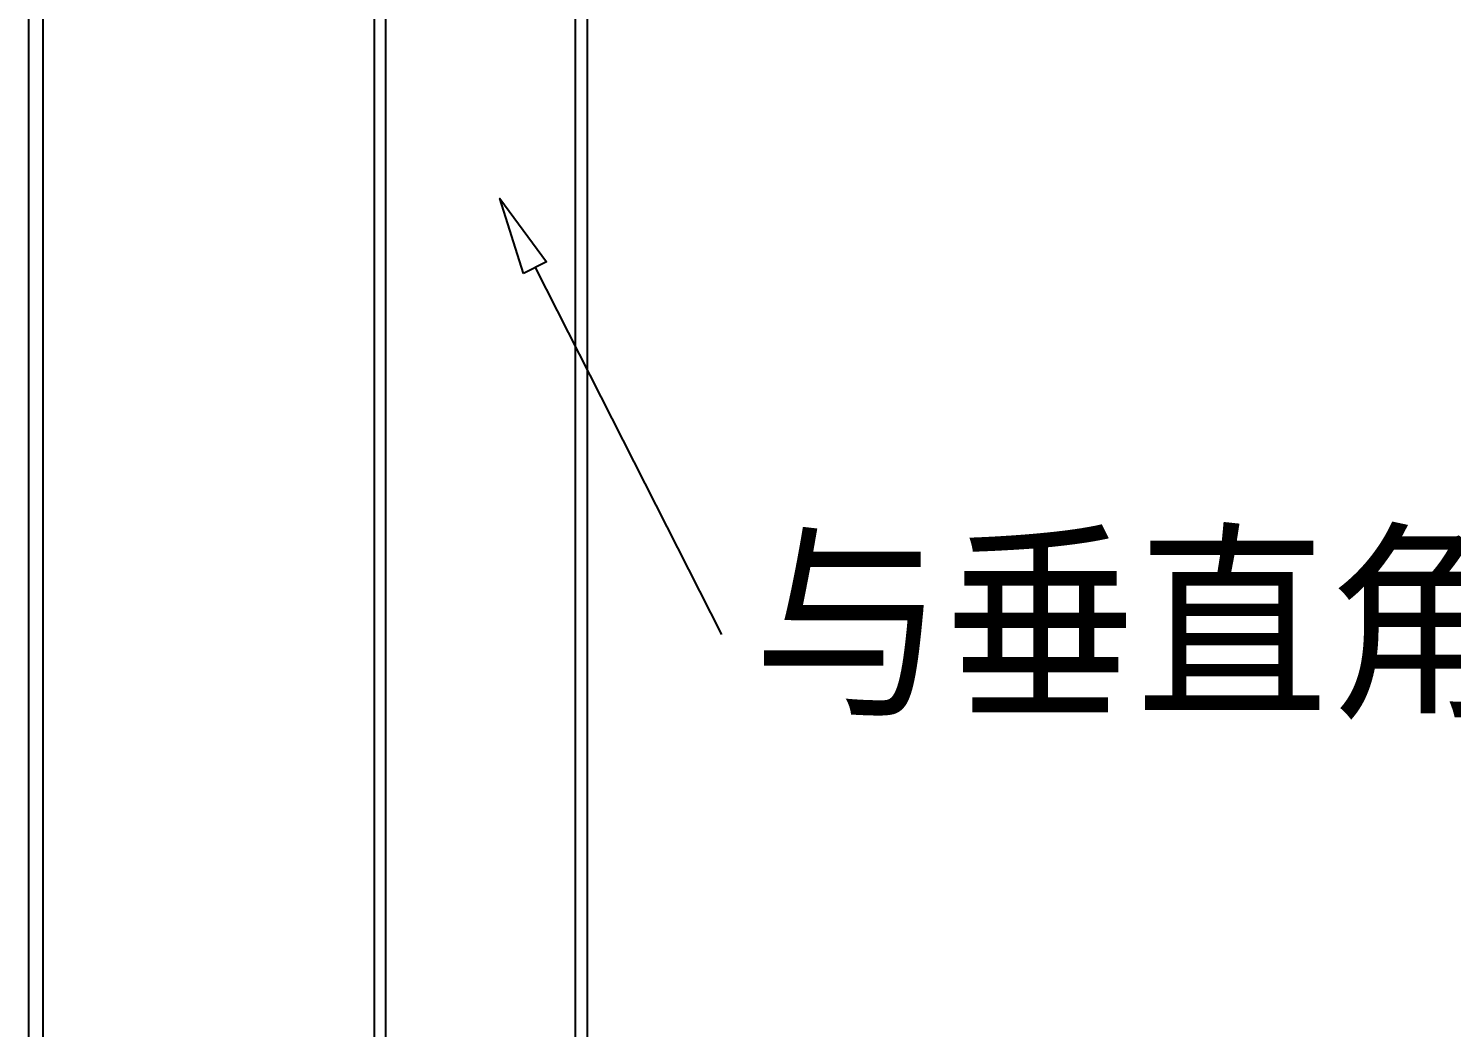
# Model space of a CAD drawing. Extents: x 185245 to 1992634, y -19957 to 755165.
# Drawn here: x 1880446 to 1881814, y 566238 to 567198 of the extents above; entities that cross this region are included whole.
import ezdxf

# ---------------------------------------------------------------- set-up
doc = ezdxf.new("R2010")
doc.units = 0
doc.header["$LTSCALE"] = 1000
doc.header["$MEASUREMENT"] = 0
doc.styles.add('_TEL_DIM', font='SIMPLEX', dxfattribs={"width": 0.8, "height": 3.5, "bigfont": 'HZTXT'})

msp = doc.modelspace()

# ---------------------------------------------------------------- linework, layer by layer
at = {"color": 0, "linetype": 'Continuous'}
for p, q in [((1880778.473681962, 568698.4543746042), (1880778.473681962, 565832.0206845503)), ((1880983.499306953, 565832.0206845503), (1880983.499306953, 568698.4543746042)), ((1880789.863994464, 565828.8801436888), (1880789.863994464, 568648.996092937)), ((1880972.108994452, 565828.8801436888), (1880972.108994452, 568648.996092937))]:
    msp.add_line(p, q, dxfattribs=at)
at = {"color": 7, "linetype": 'Continuous'}
for p, q in [((1880446.258675588, 568204.4446868666), (1880446.258675588, 564564.5705406752)), ((1880459.918608914, 568204.4446868666), (1880459.918608914, 564564.5705406752))]:
    msp.add_line(p, q, dxfattribs=at)
at = {"color": 4}
msp.add_lwpolyline([(1880922.131155678, 566962.9173373615), (1880899.484327055, 567034.9343147492), (1880944.263860311, 566974.1550643414)], close=True, dxfattribs=at)
at = {"color": 4, "extrusion": (0.8916485052281053, 0.4527283325842173, 0), "elevation": 1933813.994013869}
msp.add_lwpolyline([(-346015.1023952438, 0), (-346410.7698038531, 0)], dxfattribs=at)
at = {"color": 4, "extrusion": (0, 1, 0), "elevation": 566615.7399473975}
msp.add_lwpolyline([(-1881112.327354152, 0), (-1881112.507354152, 0)], dxfattribs=at)

# ---------------------------------------------------------------- texts
at = {"color": 4, "insert": (1881142.666364089, 566701.9899473975), "char_height": 150, "width": 2004.75, "attachment_point": 1, "style": '_TEL_DIM'}
msp.add_mtext('\\fￋￎￌﾣﾤ|b0|i0|c134|p2;\\W0.9000000000;\\T1.0000000000;\\o\\l与垂直角度成45°安装', dxfattribs=at)

doc.saveas('drawing.dxf')
